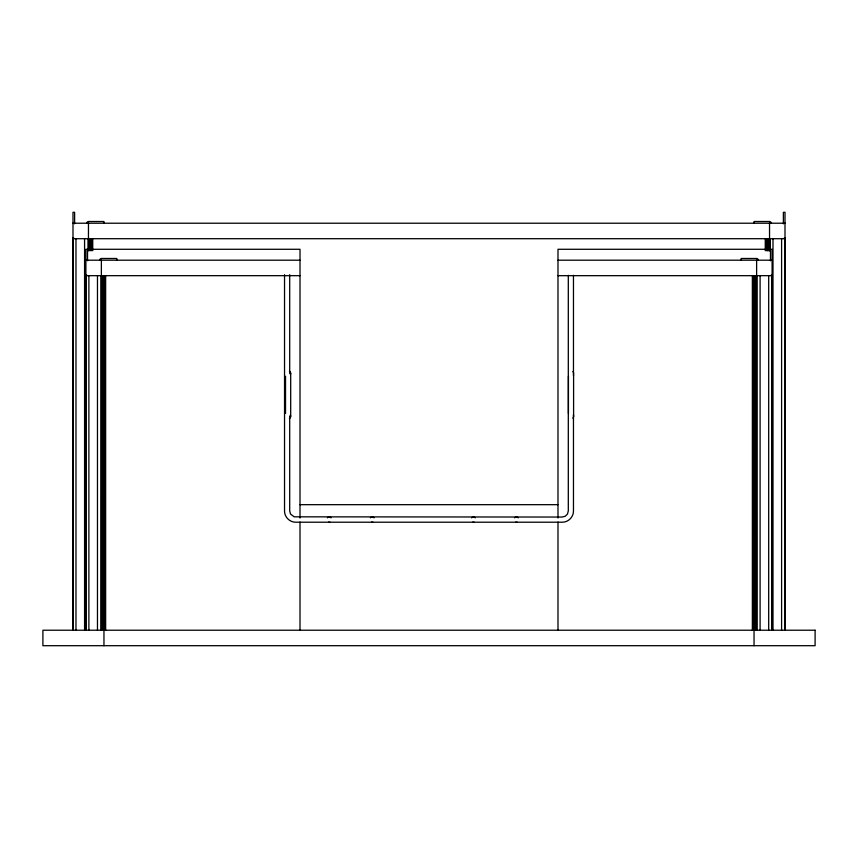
<?xml version="1.0" encoding="UTF-8"?>
<svg xmlns="http://www.w3.org/2000/svg" width="858" height="858" viewBox="0 0 858 858"><rect width="100%" height="100%" fill="white"/><g stroke="black" fill="none" stroke-linecap="round" stroke-linejoin="round"><path stroke-width="1.29" d="M72.994 223.219L785.006 223.219M72.994 223.337L74.625 223.434M88.471 223.455L86.851 223.219A1.662 1.662 0 0 1 88.471 221.503L103.957 221.503L103.957 223.219M769.529 223.455L771.149 223.219A1.662 1.662 0 0 0 769.529 221.503L754.043 221.503L754.043 223.219M783.375 223.434L785.006 223.337M72.994 237.838L73.649 237.838M784.351 237.838L785.006 237.838M72.994 238.706L785.006 238.706M85.897 260.199L300.01 260.199M557.99 260.199L772.103 260.199M85.897 274.817L86.551 274.817M771.449 274.817L772.103 274.817M85.897 275.675L300.01 275.675M557.99 275.675L772.103 275.675M300.01 504.676L557.99 504.676M784.888 630.222L785.006 212.301L783.375 212.301L783.375 223.799M784.748 238.706L784.748 630.222M784.63 238.706L784.63 630.222M781.595 238.706L781.595 630.222M772.994 238.706L772.994 630.222M772.103 630.222L772.103 249.281L557.99 249.281L557.99 518.028M771.846 275.675L771.846 630.222M771.728 275.675L771.728 630.222M770.473 249.281L770.473 260.768M769.529 223.134L769.562 250.729M768.693 275.675L768.693 630.222M768.178 238.706L768.178 250.729M767.846 238.706L767.846 250.729M767.835 238.706L767.835 250.729M766.366 238.706L766.366 250.729M765.261 238.706L765.261 250.729M760.102 275.675L760.102 630.222M758.258 260.435L758.258 260.199A1.662 1.662 0 0 0 756.627 258.483L741.151 258.483L741.151 260.199M756.906 275.675L756.917 630.222M756.627 260.103L756.659 630.222M755.276 275.675L755.276 630.222M754.943 275.675L754.943 630.222M754.043 630.222L754.043 645.699M753.463 275.675L753.463 630.222M752.359 275.675L752.359 630.222M573.594 416.366L573.594 373.369A2.585 2.585 0 0 0 572.844 371.546M573.466 275.311L573.466 375.836M573.466 414.704L573.466 511.207C573.444 517.063 568.318 522.2 562.451 522.211L295.549 522.211C289.682 522.2 284.556 517.063 284.534 511.207L284.534 274.689M568.436 376.254L568.436 413.492M568.307 275.3L568.307 510.864L567.481 514.039L565.283 516.226L562.119 517.052L294.165 516.827L290.519 514.039L289.693 510.864L289.693 416.119M557.99 522.039L557.99 630.222M300.01 518.028L300.01 249.281L85.897 249.281L85.897 630.222M300.01 522.039L300.01 630.222M290.69 373.369L290.69 416.366M289.693 274.667L289.693 373.423M285.532 376.254L285.532 413.492M116.849 260.199L116.849 258.483L101.373 258.483A1.662 1.662 0 0 0 99.743 260.199L99.743 260.435M105.641 275.675L105.641 630.222M104.537 275.675L104.537 630.222M103.957 630.222L103.957 645.699M103.057 275.675L103.057 630.222M102.724 275.675L102.724 630.222M101.373 260.103L101.341 630.222M101.094 275.675L101.083 630.222M97.469 275.675L97.469 630.222M92.739 238.706L92.739 250.729M91.634 238.706L91.634 250.729M90.154 238.706L90.165 250.729M89.822 238.706L89.822 250.729M88.878 275.675L88.878 630.222M88.471 223.134L88.438 250.729M88.202 238.706L88.181 250.729M87.527 249.281L87.527 260.768M86.272 275.675L86.272 630.222M86.154 275.675L86.154 630.222M86.014 275.675L86.014 630.222M84.577 238.706L84.577 630.222M75.976 238.706L75.976 630.222M74.625 223.799L74.625 212.301L72.994 212.301L72.994 630.222M73.252 238.706L73.252 630.222M73.112 238.706L73.112 630.222M517.084 522.136A2.585 2.585 0 0 1 515.744 522.136M514.586 517.824A2.585 2.585 0 0 1 518.232 517.824M474.088 522.136A2.585 2.585 0 0 1 472.747 522.136M471.589 517.824A2.585 2.585 0 0 1 475.246 517.824M290.336 415.079A2.585 2.585 0 0 1 289.393 418.607M289.393 371.139A2.585 2.585 0 0 1 290.336 374.667M573.509 415.701A2.585 2.585 0 0 1 572.844 418.189M372.876 522.136A2.585 2.585 0 0 1 371.535 522.136M370.377 517.824A2.585 2.585 0 0 1 374.034 517.824M329.88 522.136A2.585 2.585 0 0 1 328.539 522.136M327.391 517.824A2.585 2.585 0 0 1 331.038 517.824M815.1 630.222L42.9 630.222L42.9 645.699L815.1 645.699L815.1 630.222M769.819 250.729L769.819 238.706L769.798 250.729"/></g></svg>
